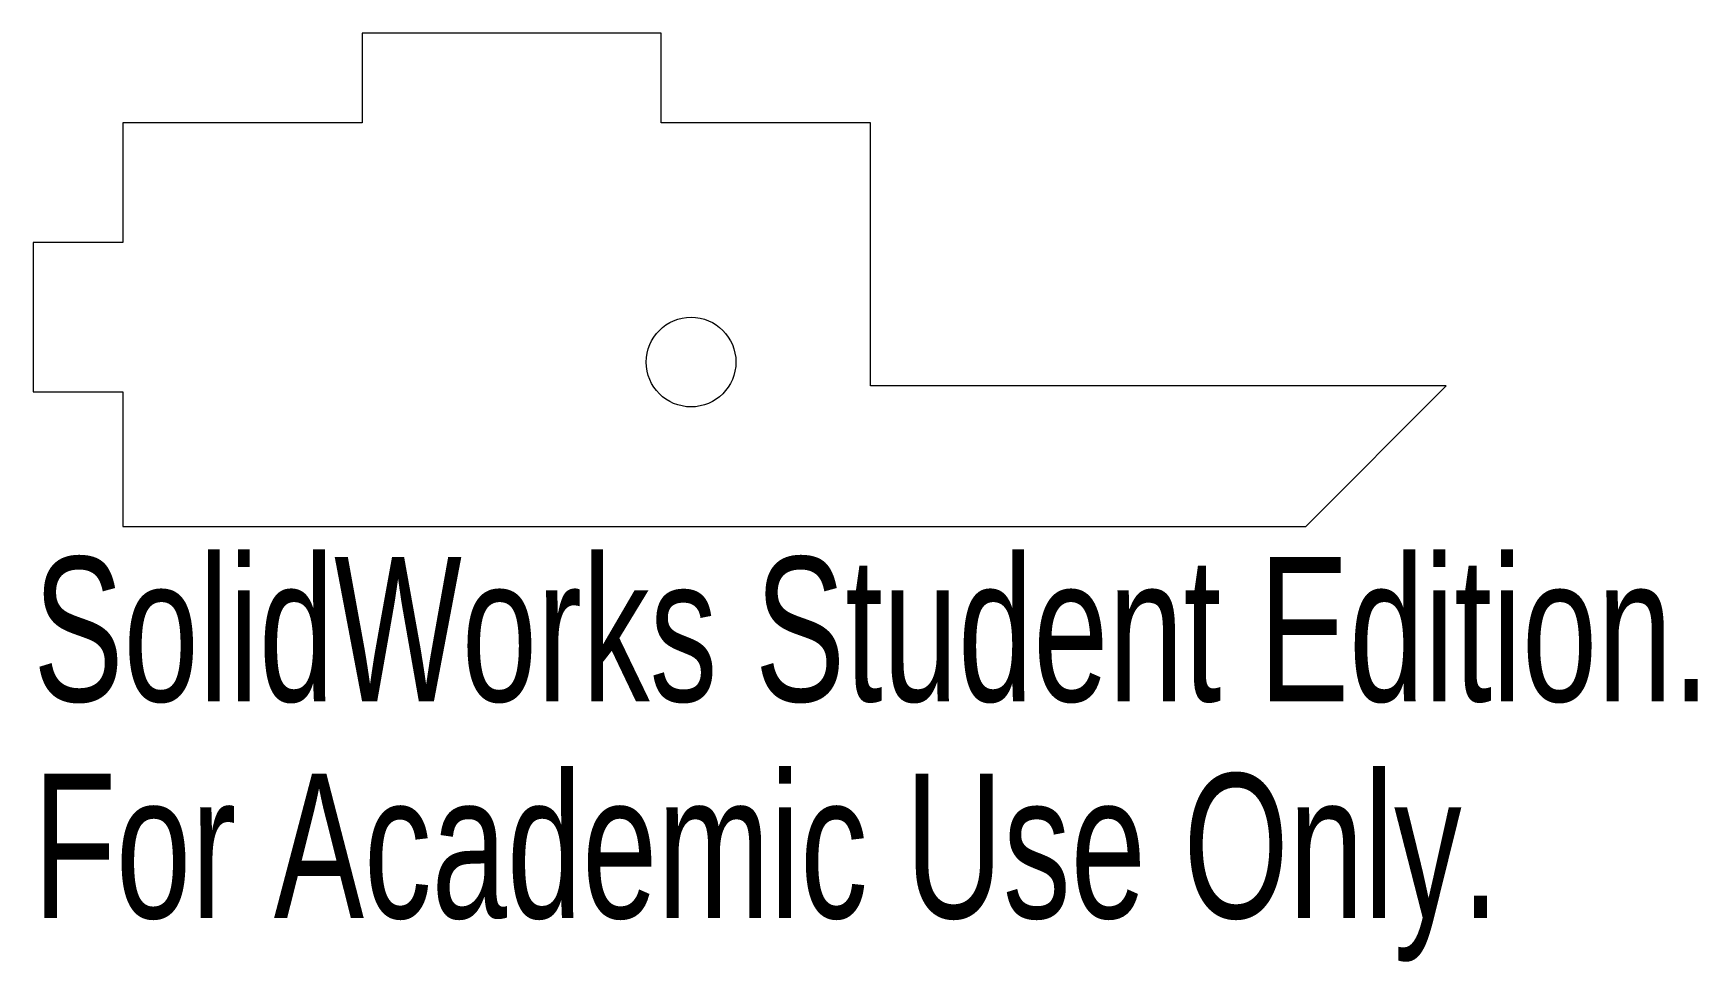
# Model space of a CAD drawing. Header units: millimetres. Extents: x -48.9 to 6.8, y -27.2 to 3.8.
import ezdxf

# ---------------------------------------------------------------- set-up
doc = ezdxf.new("R2010")
doc.units = ezdxf.units.MM
doc.styles.add('SLDTEXTSTYLE0', font='TXT', dxfattribs={"width": 0.7})

msp = doc.modelspace()

# ---------------------------------------------------------------- linework, layer by layer
at = {"color": 7, "linetype": 'Continuous', "lineweight": 15}
for p, q in [((-37.889, 3.819), (-37.889, 0.819)), ((-27.889, 3.819), (-37.889, 3.819)), ((-27.889, 0.819), (-27.889, 3.819)), ((-45.889, 0.819), (-45.889, -3.181)), ((-37.889, 0.819), (-45.889, 0.819)), ((-20.889, 0.819), (-27.889, 0.819)), ((-20.889, -7.981), (-20.889, 0.819)), ((-48.889, -3.181), (-48.889, -8.181)), ((-45.889, -3.181), (-48.889, -3.181)), ((-48.889, -8.181), (-45.889, -8.181)), ((-45.889, -8.181), (-45.889, -12.681)), ((-1.629, -7.981), (-20.889, -7.981)), ((-6.329, -12.681), (-1.629, -7.981)), ((-45.889, -12.681), (-6.329, -12.681))]:
    msp.add_line(p, q, dxfattribs=at)
msp.add_circle((-26.889, -7.181), 1.5, dxfattribs=at)

# ---------------------------------------------------------------- texts
at = {"color": 7, "linetype": 'Continuous', "char_height": 4.83362, "attachment_point": 1, "style": 'SLDTEXTSTYLE0'}
for s, insert in [('SolidWorks Student Edition.', (-48.889, -13.701)), ('For Academic Use Only.', (-48.889, -20.951))]:
    msp.add_mtext(s, dxfattribs=dict(at, insert=insert))

doc.saveas('drawing.dxf')
